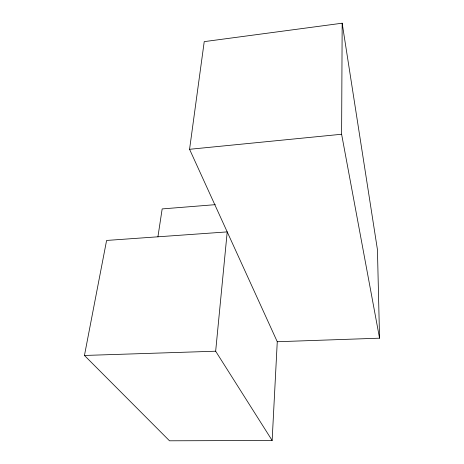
<?xml version="1.0" encoding="UTF-8"?>
<svg xmlns="http://www.w3.org/2000/svg" width="464" height="464" viewBox="0 0 464 464"><rect width="100%" height="100%" fill="white"/><g stroke="black" fill="none" stroke-linecap="round" stroke-linejoin="round"><path stroke-width="0.7" d="M277.263 341.73L379.552 338.181L341.614 134.253L342.171 23.2L204.23 41.632L189.567 149.292L277.263 341.73L272.142 440.469L169.505 440.8L84.448 355.459L106.598 240.445L227.209 231.896L215.661 351.213L272.142 440.469M157.922 236.831L162.168 208.916L215.279 204.665M189.567 149.292L341.614 134.253M84.448 355.459L215.661 351.213M342.171 23.2L377.441 249.638L379.552 338.181"/></g></svg>
